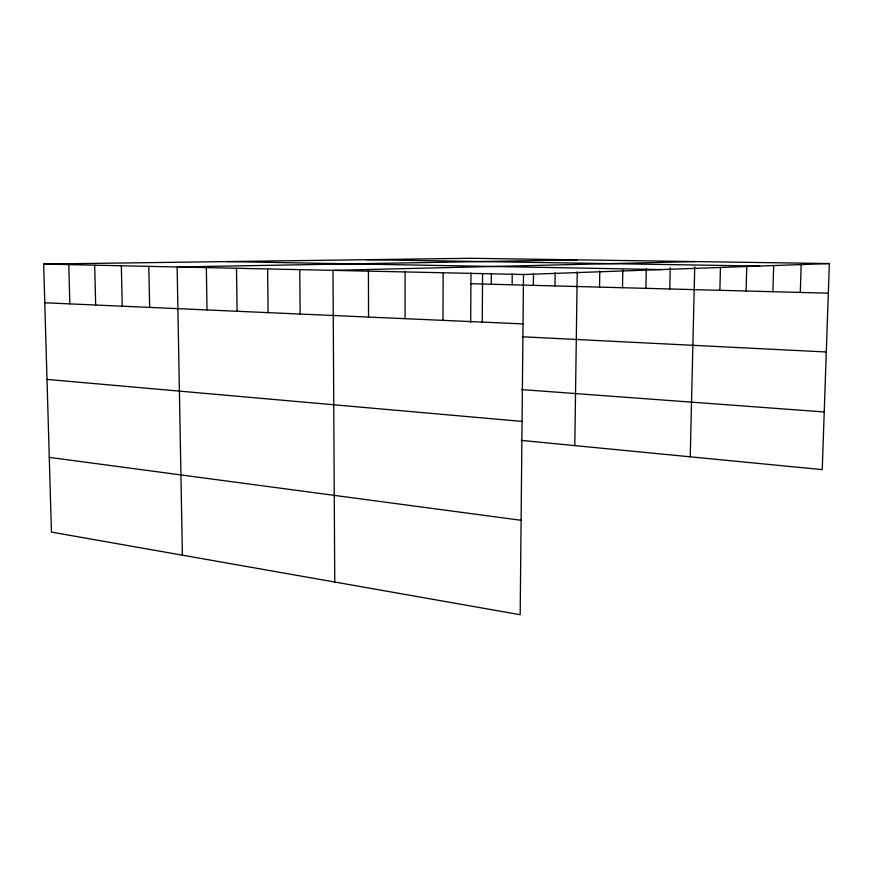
<?xml version="1.0" encoding="UTF-8"?>
<svg xmlns="http://www.w3.org/2000/svg" width="873" height="873" viewBox="0 0 873 873"><rect width="100%" height="100%" fill="white"/><g stroke="black" fill="none" stroke-linecap="round" stroke-linejoin="round"><path stroke-width="1.31" d="M405.105 318.689L405.105 271.94M442.982 320.358L443.135 272.758M470.689 322.257L470.962 272.998M482.256 322.093L482.573 273.62M491.324 284.238L491.401 273.435M512.135 284.794L512.233 273.882M829.35 263.559L523.505 274.515L520.177 614.723L51.442 532.094L43.65 264.072L471.038 258.277L829.35 263.559L822.235 469.63L521.236 440.407M533.359 285.362L533.479 273.587M554.988 285.929L555.152 272.725M574.794 445.612L577.249 271.852M599.544 287.119L599.795 270.957M622.493 287.719L622.809 270.041M645.911 288.341L646.293 268.72M669.798 288.985L670.257 267.825M690.237 456.819L694.733 266.92M719.865 290.305L720.454 267.356M746.088 291.004L746.775 266.254M772.9 291.713L773.685 265.381M800.301 292.444L801.207 264.475M694.864 261.584L332.995 270.368L334.752 582.04M577.424 259.848L177.132 266.974L182.392 555.173M366.704 259.696L759.717 266.058M226.969 261.584L661.581 269.571M43.65 264.072L523.505 274.515M470.896 283.703L828.324 293.186M44.774 302.778L523.025 323.894M522.24 336.771L826.295 351.983M521.727 389.587L824.221 411.969M47 379.406L522.065 421.419M49.27 457.365L521.094 520.286M68.792 264.617L69.851 303.88M94.677 265.185L95.67 305.026M121.336 265.763L122.253 306.194M148.803 266.363L149.654 307.405M206.344 267.607L207.021 309.937M236.496 268.262L237.074 311.268M267.618 268.939L268.098 312.632M299.766 269.648L300.137 314.051M368.417 271.132L368.548 317.074"/></g></svg>
